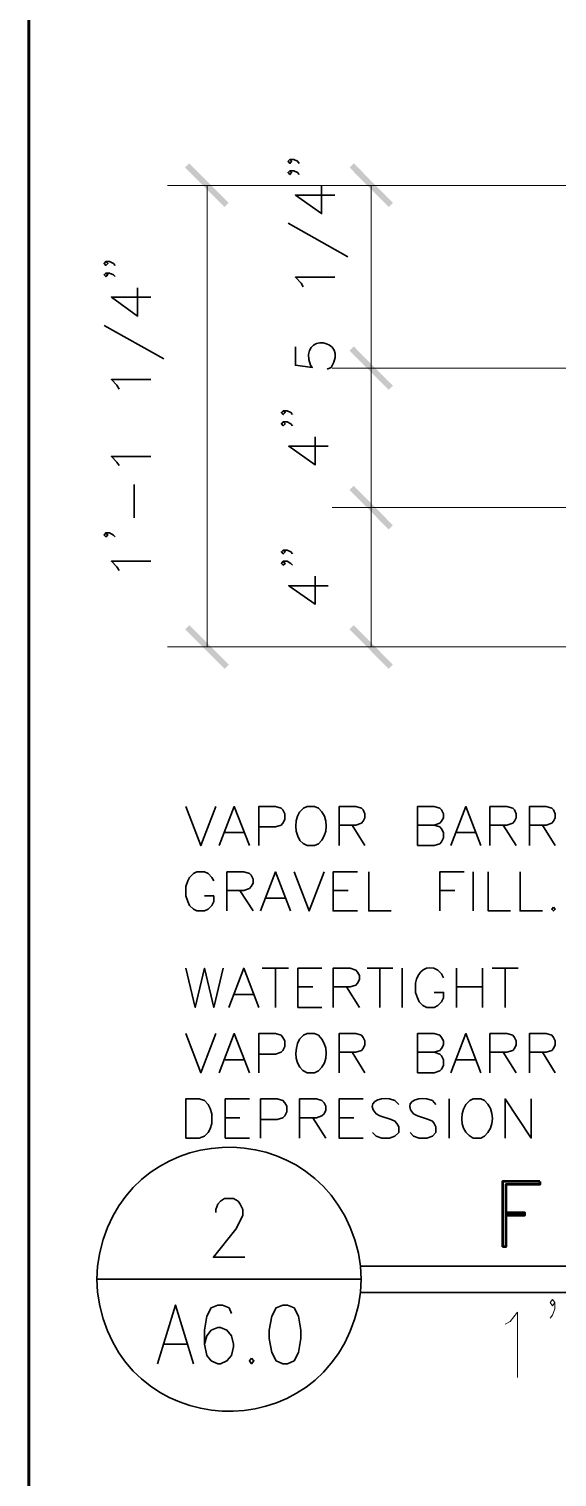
# Model space of a CAD drawing. Header units: inches. Extents: x 5 to 516, y -193 to 129.
# Drawn here: x 181.17 to 186.21, y -55.2 to -41.38 of the extents above; entities that cross this region are included whole.
import ezdxf

# ---------------------------------------------------------------- set-up
doc = ezdxf.new("R2010")
doc.units = ezdxf.units.IN
doc.header["$MEASUREMENT"] = 0
doc.layers.add('PDF3_Geometry', color=7, linetype='Continuous')
doc.layers.add('PDF3_Solid Fills', color=7, linetype='Continuous')

msp = doc.modelspace()

# ---------------------------------------------------------------- hatches: boundary and pattern name
at = {"layer": 'PDF3_Solid Fills', "transparency": 33554559}
for points in [[(183.0368918, -43.0794214), (183.0768892, -43.039424), (182.7002519, -42.6627831), (182.6602493, -42.7027789)], [(184.6034621, -43.0794214), (184.6434595, -43.039424), (184.2701485, -42.6627831), (184.2301527, -42.7027789)], [(184.2301527, -44.4493371), (184.6034637, -44.8226449), (184.6434595, -44.7859822), (184.2701501, -44.4093397)], [(184.6434595, -46.1158937), (184.2701485, -45.7392528), (184.2301527, -45.7792486), (184.6034621, -46.1558911)], [(182.7002503, -47.0691694), (182.6602528, -47.1091668), (183.036897, -47.4858077), (183.0768928, -47.4458119)], [(184.2701501, -47.0691694), (184.2301527, -47.1091668), (184.6034637, -47.4858077), (184.6434595, -47.4458119)]]:
    msp.add_hatch(color=256, dxfattribs=at).paths.add_polyline_path(points)

# ---------------------------------------------------------------- linework, layer by layer
at = {"layer": 'PDF3_Geometry', "lineweight": 50}
msp.add_lwpolyline([(181.1703462, -32.9700706), (181.1703462, -77.8671928), (209.7451811, -77.8671928), (209.7451811, -32.9700706)], close=True, dxfattribs=at)
at = {"layer": 'PDF3_Geometry', "lineweight": 60}
msp.add_lwpolyline([(181.1703462, -77.8671928), (181.1703462, -32.9700706), (181.1703462, -77.8671928), (181.1703462, -55.4686282)], dxfattribs=at)
at = {"layer": 'PDF3_Geometry', "lineweight": 35}
for points in [[(183.6601903, -42.6261152), (183.6768559, -42.6427808), (183.6601903, -42.6627795), (183.6435247, -42.6427808), (183.6601903, -42.6261152), (183.6968546, -42.6261152), (183.733519, -42.6427808), (183.7501846, -42.6627795)], [(183.6601903, -42.7327775), (183.6768559, -42.7494431), (183.6601903, -42.7694418), (183.6435247, -42.7494431), (183.6601903, -42.7327775), (183.6968546, -42.7327775), (183.733519, -42.7494431), (183.7501846, -42.7694418)], [(184.0901606, -42.9660999), (183.7135181, -42.9660999), (183.963502, -43.1427553), (183.963502, -42.8761057)], [(183.643522, -43.2327454), (184.2134855, -43.556058)], [(181.9036366, -43.5993872), (181.9236353, -43.619386), (181.9036366, -43.6360516), (181.886971, -43.619386), (181.9036366, -43.5993872), (181.9403009, -43.5993872), (181.9769652, -43.619386), (181.9936308, -43.6360516)], [(181.9036366, -43.7093791), (181.9236353, -43.7260447), (181.9036366, -43.7427103), (181.886971, -43.7260447), (181.9036366, -43.7093791), (181.9403009, -43.7093791), (181.9769652, -43.7260447), (181.9936308, -43.7427103)], [(183.7868437, -43.8393757), (183.766845, -43.8060445), (183.7135151, -43.7493814), (184.0901576, -43.7493814)], [(182.3336068, -43.9393652), (181.9569643, -43.9393652), (182.2069483, -44.1193536), (182.2069483, -43.8493709)], [(181.8869682, -44.2093471), (182.4569317, -44.5293265)], [(183.7135181, -44.4126693), (183.7135181, -44.5893246), (183.8735078, -44.6093233), (183.8568422, -44.5893246)], [(184.0534963, -44.6093233), (184.016832, -44.6259889)], [(182.0302967, -44.8159773), (182.010298, -44.779313), (181.9569681, -44.725983), (182.3336106, -44.725983)], [(183.5968602, -45.0226291), (183.616859, -45.0392947), (183.5968602, -45.0592934), (183.5801946, -45.0392947), (183.5968602, -45.0226291), (183.6335246, -45.0226291), (183.6701889, -45.0392947), (183.6868545, -45.0592934)], [(183.5968602, -45.1292913), (183.616859, -45.14929), (183.5968602, -45.1659556), (183.5801946, -45.14929), (183.5968602, -45.1292913), (183.6335246, -45.1292913), (183.6701889, -45.14929), (183.6868545, -45.1659556)], [(184.0268305, -45.362607), (183.650188, -45.362607), (183.900172, -45.5392623), (183.900172, -45.2726128)], [(182.0302967, -45.5459313), (182.010298, -45.5126001), (181.9569681, -45.4592702), (182.3336106, -45.4592702)], [(182.1736184, -46.0458992), (182.1736184, -45.7259197)], [(181.9036366, -46.1892209), (181.9236353, -46.2092196), (181.9036366, -46.2258852), (181.886971, -46.2092196), (181.9036366, -46.1892209), (181.9403009, -46.1892209), (181.9769652, -46.2092196), (181.9936308, -46.2258852)], [(183.5968602, -46.3525473), (183.616859, -46.3692129), (183.5968602, -46.3892116), (183.5801946, -46.3692129), (183.5968602, -46.3525473), (183.6335246, -46.3525473), (183.6701889, -46.3692129), (183.6868545, -46.3892116)], [(182.0302967, -46.5458672), (182.010298, -46.512536), (181.9569681, -46.4592061), (182.3336106, -46.4592061)], [(183.5968602, -46.4592028), (183.616859, -46.4792015), (183.5968602, -46.4958671), (183.5801946, -46.4792015), (183.5968602, -46.4592028), (183.6335246, -46.4592028), (183.6701889, -46.4792015), (183.6868545, -46.4958671)], [(184.0268305, -46.6925253), (183.650188, -46.6925253), (183.900172, -46.8691806), (183.900172, -46.602531)], [(182.6669204, -48.7990593), (182.8102446, -49.1723687), (182.9535687, -48.7990593)], [(182.9869004, -49.1723671), (183.1302246, -48.7990577), (183.2735487, -49.1723671)], [(183.3635446, -49.1723671), (183.3635446, -48.7990577), (183.5235343, -48.7990577), (183.5768642, -48.8157233), (183.5935298, -48.8323889), (183.6135286, -48.8690532), (183.6135286, -48.9223831), (183.5935298, -48.9590474), (183.5768642, -48.975713), (183.5235343, -48.9923786), (183.3635446, -48.9923786)], [(183.9335061, -48.8157249), (183.8968418, -48.7990593), (183.8268463, -48.7990593), (183.790182, -48.8157249), (183.7535177, -48.8523892)], [(184.130158, -49.1723671), (184.130158, -48.7990577), (184.2901478, -48.7990577), (184.3434777, -48.8157233), (184.3601433, -48.8323889), (184.3768089, -48.8690532), (184.3768089, -48.9057175), (184.3601433, -48.9390487), (184.3434777, -48.9590474), (184.2901478, -48.975713), (184.130158, -48.975713)], [(184.8767804, -49.1723671), (184.8767804, -48.7990577), (185.0367701, -48.7990577), (185.0901, -48.8157233), (185.1067656, -48.8323889), (185.1267643, -48.8690532), (185.1267643, -48.9057175), (185.1067656, -48.9390487), (185.0901, -48.9590474), (185.0367701, -48.975713), (184.8767804, -48.975713)], [(185.1967604, -49.1723671), (185.3400845, -48.7990577), (185.4834087, -49.1723671)], [(185.5700682, -49.1723671), (185.5700682, -48.7990577), (185.7300579, -48.7990577), (185.7867209, -48.8157233), (185.8033865, -48.8323889), (185.8200521, -48.8690532), (185.8200521, -48.9057175), (185.8033865, -48.9390487), (185.7867209, -48.9590474), (185.7300579, -48.975713), (185.5700682, -48.975713)], [(185.9467123, -49.1723671), (185.9467123, -48.7990577), (186.106702, -48.7990577), (186.160032, -48.8157233), (186.1766976, -48.8323889), (186.1933632, -48.8690532), (186.1933632, -48.9057175), (186.1766976, -48.9390487), (186.160032, -48.9590474), (186.106702, -48.975713), (185.9467123, -48.975713)], [(183.0435646, -49.0457069), (183.2202199, -49.0457069)], [(184.2534818, -48.9757108), (184.3768073, -49.1723649)], [(185.0367636, -48.9757108), (185.0900935, -48.9923764), (185.1067591, -49.0123752), (185.1267578, -49.0457064), (185.1267578, -49.0990363), (185.1067591, -49.1357006), (185.0900935, -49.1556993), (185.0367636, -49.1723649), (184.8767738, -49.1723649)], [(185.2500881, -49.0457069), (185.4300766, -49.0457069)], [(185.6967283, -48.9757108), (185.8200538, -49.1723649)], [(186.0700361, -48.9757108), (186.1933615, -49.1723649)], [(183.8268463, -49.1723687), (183.8968418, -49.1723687), (183.9335061, -49.1557031)], [(182.9335659, -49.5090086), (182.9169003, -49.4756774), (182.880236, -49.4390131), (182.8469048, -49.4223475), (182.7735762, -49.4223475), (182.740245, -49.4390131), (182.7035807, -49.4756774), (182.6869151, -49.5090086), (182.6669163, -49.5623385), (182.6669163, -49.6523328), (182.6869151, -49.7056627), (182.7035807, -49.742327), (182.740245, -49.7789913), (182.7735762, -49.7956569), (182.8469048, -49.7956569), (182.880236, -49.7789913), (182.9169003, -49.742327), (182.9335659, -49.7056627), (182.9335659, -49.6523328), (182.8469048, -49.6523328)], [(183.0602261, -49.7956588), (183.0602261, -49.4223494), (183.2202158, -49.4223494), (183.2735457, -49.439015), (183.2902113, -49.4556806), (183.3102101, -49.4923449), (183.3102101, -49.5290092), (183.2902113, -49.5623404), (183.2735457, -49.5823392), (183.2202158, -49.5990048), (183.0602261, -49.5990048)], [(183.3802061, -49.7956588), (183.5235303, -49.4223494), (183.6668544, -49.7956588)], [(183.7001861, -49.422351), (183.8435103, -49.7956604), (183.9868344, -49.422351)], [(184.3068123, -49.7956588), (184.0734939, -49.7956588), (184.0734939, -49.4223494), (184.3068123, -49.4223494)], [(184.4134718, -49.422351), (184.4134718, -49.7956604), (184.6267915, -49.7956604)], [(185.0900981, -49.7956588), (185.0900981, -49.4223494), (185.3234165, -49.4223494)], [(185.4100781, -49.422351), (185.4100781, -49.7956604)], [(185.5533998, -49.422351), (185.5533998, -49.7956604), (185.7667195, -49.7956604)], [(185.8567116, -49.422351), (185.8567116, -49.7956604), (186.0700312, -49.7956604)], [(183.1835499, -49.5990026), (183.3102084, -49.7956566)], [(184.0734939, -49.5990026), (184.2168181, -49.5990026)], [(185.0900981, -49.5990026), (185.2334223, -49.5990026)], [(183.4335339, -49.672335), (183.6135223, -49.672335)], [(182.6669204, -50.3422885), (182.7569146, -50.7155979), (182.8469089, -50.3422885), (182.93357, -50.7155979), (183.0235642, -50.3422885)], [(183.0768944, -50.7156031), (183.2202185, -50.3422937), (183.3635427, -50.7156031)], [(183.3968744, -50.3422885), (183.6468584, -50.3422885)], [(183.5235278, -50.3422885), (183.5235278, -50.7155979)], [(183.9668376, -50.7156031), (183.7368524, -50.7156031), (183.7368524, -50.3422937), (183.9668376, -50.3422937)], [(184.0734939, -50.7156031), (184.0734939, -50.3422937), (184.2368168, -50.3422937), (184.2901467, -50.3589593), (184.3068123, -50.378958), (184.3234779, -50.4122892), (184.3234779, -50.4489535), (184.3068123, -50.4856178), (184.2901467, -50.5022834), (184.2368168, -50.518949), (184.0734939, -50.518949)], [(184.3968103, -50.3422885), (184.6434612, -50.3422885)], [(184.5201341, -50.3422885), (184.5201341, -50.7155979)], [(184.7334519, -50.3422885), (184.7334519, -50.7155979)], [(185.1267643, -50.4322825), (185.1067656, -50.3956182), (185.0734344, -50.3589539)], [(185.2500881, -50.3422885), (185.2500881, -50.7155979)], [(185.5000721, -50.3422885), (185.5000721, -50.7155979)], [(185.5900661, -50.3422885), (185.84005, -50.3422885)], [(185.7133899, -50.3422885), (185.7133899, -50.7155979)], [(183.7368524, -50.5189469), (183.8801765, -50.5189469)], [(184.2001541, -50.5189469), (184.3234795, -50.7156009)], [(184.8601148, -50.4856124), (184.8601148, -50.5722735), (184.8767804, -50.6256034), (184.893446, -50.6622678), (184.9301103, -50.6989321), (184.9667746, -50.7155977), (185.0367701, -50.7155977), (185.0734344, -50.6989321), (185.1067656, -50.6622678), (185.1267643, -50.6256034), (185.1267643, -50.5722735), (185.0367701, -50.5722735)], [(185.2500881, -50.5189469), (185.5000721, -50.5189469)], [(183.1302221, -50.5922725), (183.3102106, -50.5922725)], [(182.6669204, -50.9655871), (182.8102446, -51.3388965), (182.9535687, -50.9655871)], [(182.9869004, -51.3388948), (183.1302246, -50.9655854), (183.2735487, -51.3388948)], [(183.3635446, -51.3388948), (183.3635446, -50.9655854), (183.5235343, -50.9655854), (183.5768642, -50.982251), (183.5935298, -51.0022498), (183.6135286, -51.0355809), (183.6135286, -51.0889109), (183.5935298, -51.1255752), (183.5768642, -51.1422408), (183.5235343, -51.1622395), (183.3635446, -51.1622395)], [(183.9335061, -50.9822527), (183.8968418, -50.9655871), (183.8268463, -50.9655871), (183.790182, -50.9822527), (183.7535177, -51.018917)], [(184.130158, -51.3388948), (184.130158, -50.9655854), (184.2901478, -50.9655854), (184.3434777, -50.982251), (184.3601433, -51.0022498), (184.3768089, -51.0355809), (184.3768089, -51.0722453), (184.3601433, -51.1089096), (184.3434777, -51.1255752), (184.2901478, -51.1422408), (184.130158, -51.1422408)], [(184.8767804, -51.3388948), (184.8767804, -50.9655854), (185.0367701, -50.9655854), (185.0901, -50.982251), (185.1067656, -51.0022498), (185.1267643, -51.0355809), (185.1267643, -51.0722453), (185.1067656, -51.1089096), (185.0901, -51.1255752), (185.0367701, -51.1422408), (184.8767804, -51.1422408)], [(185.1967604, -51.3388948), (185.3400845, -50.9655854), (185.4834087, -51.3388948)], [(185.5700682, -51.3388948), (185.5700682, -50.9655854), (185.7300579, -50.9655854), (185.7867209, -50.982251), (185.8033865, -51.0022498), (185.8200521, -51.0355809), (185.8200521, -51.0722453), (185.8033865, -51.1089096), (185.7867209, -51.1255752), (185.7300579, -51.1422408), (185.5700682, -51.1422408)], [(185.9467123, -51.3388948), (185.9467123, -50.9655854), (186.106702, -50.9655854), (186.160032, -50.982251), (186.1766976, -51.0022498), (186.1933632, -51.0355809), (186.1933632, -51.0722453), (186.1766976, -51.1089096), (186.160032, -51.1255752), (186.106702, -51.1422408), (185.9467123, -51.1422408)], [(183.0435646, -51.215571), (183.2202199, -51.215571)], [(184.2534818, -51.1422386), (184.3768073, -51.3388927)], [(185.0367636, -51.1422386), (185.0900935, -51.1622373), (185.1067591, -51.1789029), (185.1267578, -51.2155672), (185.1267578, -51.2688972), (185.1067591, -51.3055615), (185.0900935, -51.3222271), (185.0367636, -51.3388927), (184.8767738, -51.3388927)], [(185.2500881, -51.215571), (185.4300766, -51.215571)], [(185.6967283, -51.1422386), (185.8200538, -51.3388927)], [(186.0700361, -51.1422386), (186.1933615, -51.3388927)], [(183.8268463, -51.3388965), (183.8968418, -51.3388965), (183.9335061, -51.3222309)], [(183.2735498, -51.9621866), (183.0435646, -51.9621866), (183.0435646, -51.5888772), (183.2735498, -51.5888772)], [(183.3802061, -51.9621866), (183.3802061, -51.5888772), (183.5401959, -51.5888772), (183.5935258, -51.6055428), (183.6135245, -51.6255415), (183.6301901, -51.6588727), (183.6301901, -51.7122026), (183.6135245, -51.7488669), (183.5935258, -51.7688656), (183.5401959, -51.7855312), (183.3802061, -51.7855312)], [(183.7535139, -51.9621866), (183.7535139, -51.5888772), (183.9135036, -51.5888772), (183.9668335, -51.6055428), (183.9868323, -51.6255415), (184.0034979, -51.6588727), (184.0034979, -51.695537), (183.9868323, -51.7322013), (183.9668335, -51.7488669), (183.9135036, -51.7688656), (183.7535139, -51.7688656)], [(184.3601433, -51.9621866), (184.130158, -51.9621866), (184.130158, -51.5888772), (184.3601433, -51.5888772)], [(184.700122, -51.6422066), (184.6634577, -51.6055422), (184.6101278, -51.5888766)], [(185.0534319, -51.6422066), (185.0201007, -51.6055422), (184.9667708, -51.5888766)], [(185.1800921, -51.5888788), (185.1800921, -51.9621882)], [(185.516738, -51.6055444), (185.4834068, -51.5888788), (185.4100781, -51.5888788), (185.3767469, -51.6055444), (185.3400826, -51.6422087)], [(185.7133899, -51.9621866), (185.7133899, -51.5888772), (185.9633738, -51.9621866), (185.9633738, -51.5888772)], [(183.0435646, -51.7688667), (183.1835556, -51.7688667)], [(183.8801741, -51.7688667), (184.0034995, -51.9621877)], [(184.130158, -51.7688667), (184.2701491, -51.7688667)], [(184.4834693, -51.7322008), (184.5201336, -51.7488664), (184.6267934, -51.7855307), (184.6634577, -51.8021963), (184.6801233, -51.822195), (184.700122, -51.8555262), (184.700122, -51.9088561), (184.6634577, -51.9455204), (184.6101278, -51.962186), (184.5367992, -51.962186), (184.4834693, -51.9455204), (184.4501381, -51.9088561)], [(184.8401122, -51.7322008), (184.8767766, -51.7488664), (184.9834364, -51.7855307), (185.0201007, -51.8021963), (185.0367663, -51.822195), (185.0534319, -51.8555262), (185.0534319, -51.9088561), (185.0201007, -51.9455204), (184.9667708, -51.962186), (184.8934422, -51.962186), (184.8401122, -51.9455204), (184.806781, -51.9088561)], [(185.4100781, -51.9621882), (185.4834068, -51.9621882), (185.516738, -51.9455226)], [(182.9535638, -52.6721427), (182.9535638, -52.6454777), (182.9735625, -52.5921478), (182.9968944, -52.5654829), (183.0368918, -52.5388179), (183.1235529, -52.5388179), (183.1668835, -52.5654829), (183.1868822, -52.5921478), (183.210214, -52.6454777), (183.210214, -52.6988076), (183.1868822, -52.7521376), (183.1435516, -52.8321324), (182.930232, -53.098782), (183.2302127, -53.098782)], [(181.8236409, -53.1854409), (181.8169747, -53.3087664), (181.8236409, -53.4320918)], [(184.3168144, -53.5554172), (184.33348, -53.4320918), (184.3401462, -53.3087664), (184.33348, -53.1854409), (184.3168144, -53.0621155)], [(208.4152696, -53.1854426), (184.3334802, -53.1854426), (202.8089616, -53.1854426)], [(184.3401462, -53.3087664), (181.8203077, -53.3087664)], [(208.4152696, -53.4354265), (184.3334802, -53.4354265), (202.8089616, -53.4354265)], [(182.3969385, -54.1153824), (182.5702608, -53.5554183), (182.7402499, -54.1153824)], [(183.1035583, -53.6354124), (183.0802264, -53.5820824), (183.0168972, -53.5554175), (182.9735666, -53.5554175), (182.9102373, -53.5820824), (182.8669068, -53.6620773), (182.8469081, -53.7954021), (182.8469081, -53.9287269), (182.8669068, -54.0353867), (182.9102373, -54.0887166), (182.9735666, -54.1153816), (182.9968984, -54.1153816), (183.0602277, -54.0887166), (183.1035583, -54.0353867), (183.123557, -53.9553918), (183.123557, -53.9287269), (183.1035583, -53.848732), (183.0602277, -53.7954021), (182.9968984, -53.7687371), (182.9735666, -53.7687371), (182.9102373, -53.7954021), (182.8669068, -53.848732), (182.8469081, -53.9287269)], [(182.4635982, -53.9287285), (182.6769179, -53.9287285)]]:
    msp.add_lwpolyline(points, dxfattribs=at)
at = {"layer": 'PDF3_Geometry', "lineweight": 15}
for points in [[(182.4935947, -42.8727696), (186.6699936, -42.8727696), (184.0634941, -42.8727696)], [(182.8702358, -42.8727696), (182.8702358, -47.2758208)], [(184.4368061, -42.8727696), (184.4368061, -44.6159911)], [(184.4368061, -44.6159914), (184.4368061, -45.9459062)], [(184.4368061, -45.9459029), (184.4368061, -47.2758177)], [(184.0634941, -47.2758212), (186.6699936, -47.2758212), (182.4935947, -47.2758212)], [(186.1900235, -53.5320865), (186.1666917, -53.5620845), (186.1433598, -53.5320865), (186.1666917, -53.5020884), (186.1900235, -53.5320865), (186.1900235, -53.5920826), (186.1666917, -53.6520788), (186.1433598, -53.6820769)], [(185.7133899, -53.7387383), (185.7633867, -53.7120733), (185.8333822, -53.6220791), (185.8333822, -54.2453724)]]:
    msp.add_lwpolyline(points, dxfattribs=at)
for points in [[(184.0634941, -44.6159914), (186.6699936, -44.6159914)], [(184.0634941, -45.9459029), (186.6699936, -45.9459029)]]:
    msp.add_lwpolyline(points, close=True, dxfattribs=at)
at = {"layer": 'PDF3_Geometry', "lineweight": 35}
for points in [[(186.1766916, -49.7589926), (186.160026, -49.7789913), (186.1766916, -49.7956569), (186.1933572, -49.7789913)], [(182.6669204, -51.9621866), (182.6669204, -51.5888772), (182.793579, -51.5888772), (182.8469089, -51.6055428), (182.8802401, -51.6422071), (182.9002388, -51.6788714), (182.9169044, -51.7322013), (182.9169044, -51.8221956), (182.9002388, -51.8755255), (182.8802401, -51.9088567), (182.8469089, -51.945521), (182.793579, -51.9621866)], [(183.5935239, -53.555414), (183.5301946, -53.5820789), (183.486864, -53.6620738), (183.4635322, -53.7953986), (183.4635322, -53.8753935), (183.486864, -54.0087182), (183.5301946, -54.0887131), (183.5935239, -54.1153781), (183.6368544, -54.1153781), (183.7001837, -54.0887131), (183.7435143, -54.0087182), (183.763513, -53.8753935), (183.763513, -53.7953986), (183.7435143, -53.6620738), (183.7001837, -53.5820789), (183.6368544, -53.555414)], [(183.2935485, -54.0620547), (183.2735498, -54.0887196), (183.2935485, -54.1153846), (183.3168804, -54.0887196)]]:
    msp.add_lwpolyline(points, close=True, dxfattribs=at)
at = {"layer": 'PDF3_Geometry', "lineweight": 50}
for points in [[(186.0466994, -52.3754902), (185.6900556, -52.3754902), (185.6900556, -52.9987835)], [(186.0467015, -52.3754923), (186.0467015, -52.4054904), (185.7200558, -52.4054904), (185.7200558, -52.9987857), (185.6900577, -52.9987857)], [(185.7200558, -52.6721427), (185.9000443, -52.6721427), (185.9000443, -52.7021408), (185.7200558, -52.7021408)]]:
    msp.add_lwpolyline(points, dxfattribs=at)
at = {"layer": 'PDF3_Geometry', "lineweight": 35}
for points in [[(183.8568422, -44.5893246), (183.7383498, -44.2716783), (184.233207, -44.33223), (184.0534963, -44.6093233)], [(183.7535177, -48.8523892), (183.6891885, -48.9448277), (183.7089094, -49.140593), (183.8268463, -49.1723687)], [(183.9335061, -49.1557031), (184.0304444, -49.0715418), (184.0342775, -48.9004417), (183.9335061, -48.8157249)], [(185.0734344, -50.3589539), (184.963497, -50.2975689), (184.879058, -50.374064), (184.8601148, -50.4856124)], [(183.7535177, -51.018917), (183.693466, -51.115133), (183.7016321, -51.2992879), (183.8268463, -51.3388965)], [(183.9335061, -51.3222309), (184.0342775, -51.2375141), (184.0304444, -51.0664139), (183.9335061, -50.9822527)], [(184.3168144, -53.0621155), (183.9876688, -51.6455396), (182.0069625, -51.7429778), (181.8236409, -53.1854409)], [(184.6101278, -51.5888766), (184.509412, -51.5726555), (184.3839756, -51.6232078), (184.4834693, -51.7322008)], [(184.9667708, -51.5888766), (184.866055, -51.572711), (184.7406186, -51.6232078), (184.8401122, -51.7322008)], [(185.3400826, -51.6422087), (185.269976, -51.7511462), (185.2931412, -51.9150246), (185.4100781, -51.9621882)], [(185.516738, -51.9455226), (185.6212868, -51.8626946), (185.6168427, -51.6872614), (185.516738, -51.6055444)], [(181.8236409, -53.4320918), (182.0056293, -54.8768324), (183.989002, -54.9744373), (184.3168144, -53.5554172)]]:
    msp.add_open_spline(points, degree=3, dxfattribs=at)

doc.saveas('drawing.dxf')
